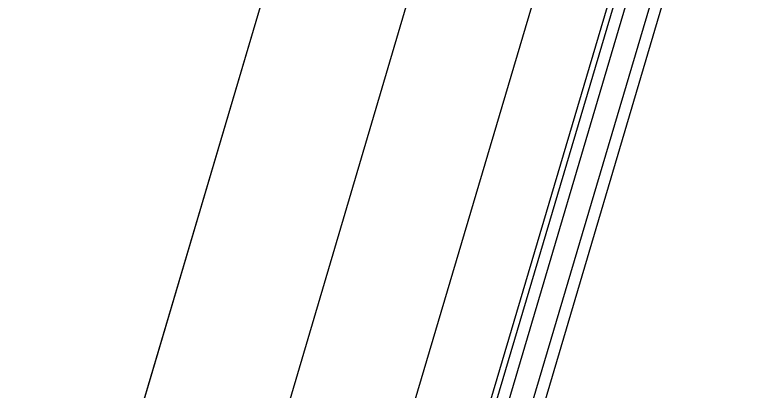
# Model space of a CAD drawing. Header units: millimetres. Extents: x 62878 to 70819, y -67946 to -61850.
# Drawn here: x 67686.36 to 67723.98, y -66512.58 to -66493.14 of the extents above; entities that cross this region are included whole.
import ezdxf

# ---------------------------------------------------------------- set-up
doc = ezdxf.new("R2010")
doc.units = ezdxf.units.MM
doc.layers.add('DOGRAMA', color=171, linetype='Continuous', lineweight=0)
doc.layers.add('ÇATI K', color=254, linetype='Continuous')

msp = doc.modelspace()

# ---------------------------------------------------------------- linework, layer by layer
msp.add_lwpolyline([(68896.02066502631, -63031.43519410248), (69030.25944186504, -63071.18378898385), (69185.2789618937, -62547.65255934227), (68892.99857577804, -62461.10726346668, 1.044367817173394), (68063.1984222013, -62298.72991434322, 0.2043746373996395), (63106.96025407397, -62494.78258919505, 0.3539527355379972), (62932.93996584662, -62997.825353625), (63753.18486962488, -65779.59786478638), (64154.95366467919, -67142.15251756221), (65336.72250243354, -66792.62198400985), (65336.69978150922, -66829.11190277508), (65270.53542169294, -66829.0707046726, 0.6267890062731037), (65270.19918370779, -67369.07059999109), (65531.84452784718, -67369.23351688065, 0.9262424964682344), (66130.08755876668, -67369.60602071379), (66391.73290290477, -67369.76893760463, 0.6267427171847498), (66392.06914089088, -66829.76904228561), (66326.14716633759, -66829.72799510749), (66326.16988726193, -66793.2380763422), (67506.155742504, -67144.12829054108), (68467.02457055586, -63899.0863823687), (68625.20366853199, -63946.03714330423), (68896.02440533682, -63031.42256234252)], format="xyb")
at = {"layer": 'DOGRAMA', "lineweight": -2}
for p, q in [((67703.34098839073, -66525.3916815014), (67716.24609429855, -66481.80861555383)), ((67706.98760112282, -66527.30579110698), (67720.11984185854, -66482.95564643464)), ((67707.06052314033, -66526.00287807095), (67719.83218733675, -66482.87047087419)), ((67707.5629101664, -66527.4761422279), (67720.69515090206, -66483.12599755554)), ((67708.00941028711, -66530.19478851643), (67721.84576898918, -66483.46669979738)), ((67708.61311118415, -66530.26925479675), (67722.42107803278, -66483.6370509183))]:
    msp.add_line(p, q, dxfattribs=at)
msp.add_lwpolyline([(66522.14423307081, -66852.65293908927), (67506.15571104952, -67144.12828122707), (68892.83019807414, -62461.05740621478)], dxfattribs=at)
at = {"layer": 'ÇATI K', "color": 0}
msp.add_line((67736.63792858963, -66390.56612160095), (67512.59408968806, -67150.63330169115), dxfattribs=at)

doc.saveas('drawing.dxf')
